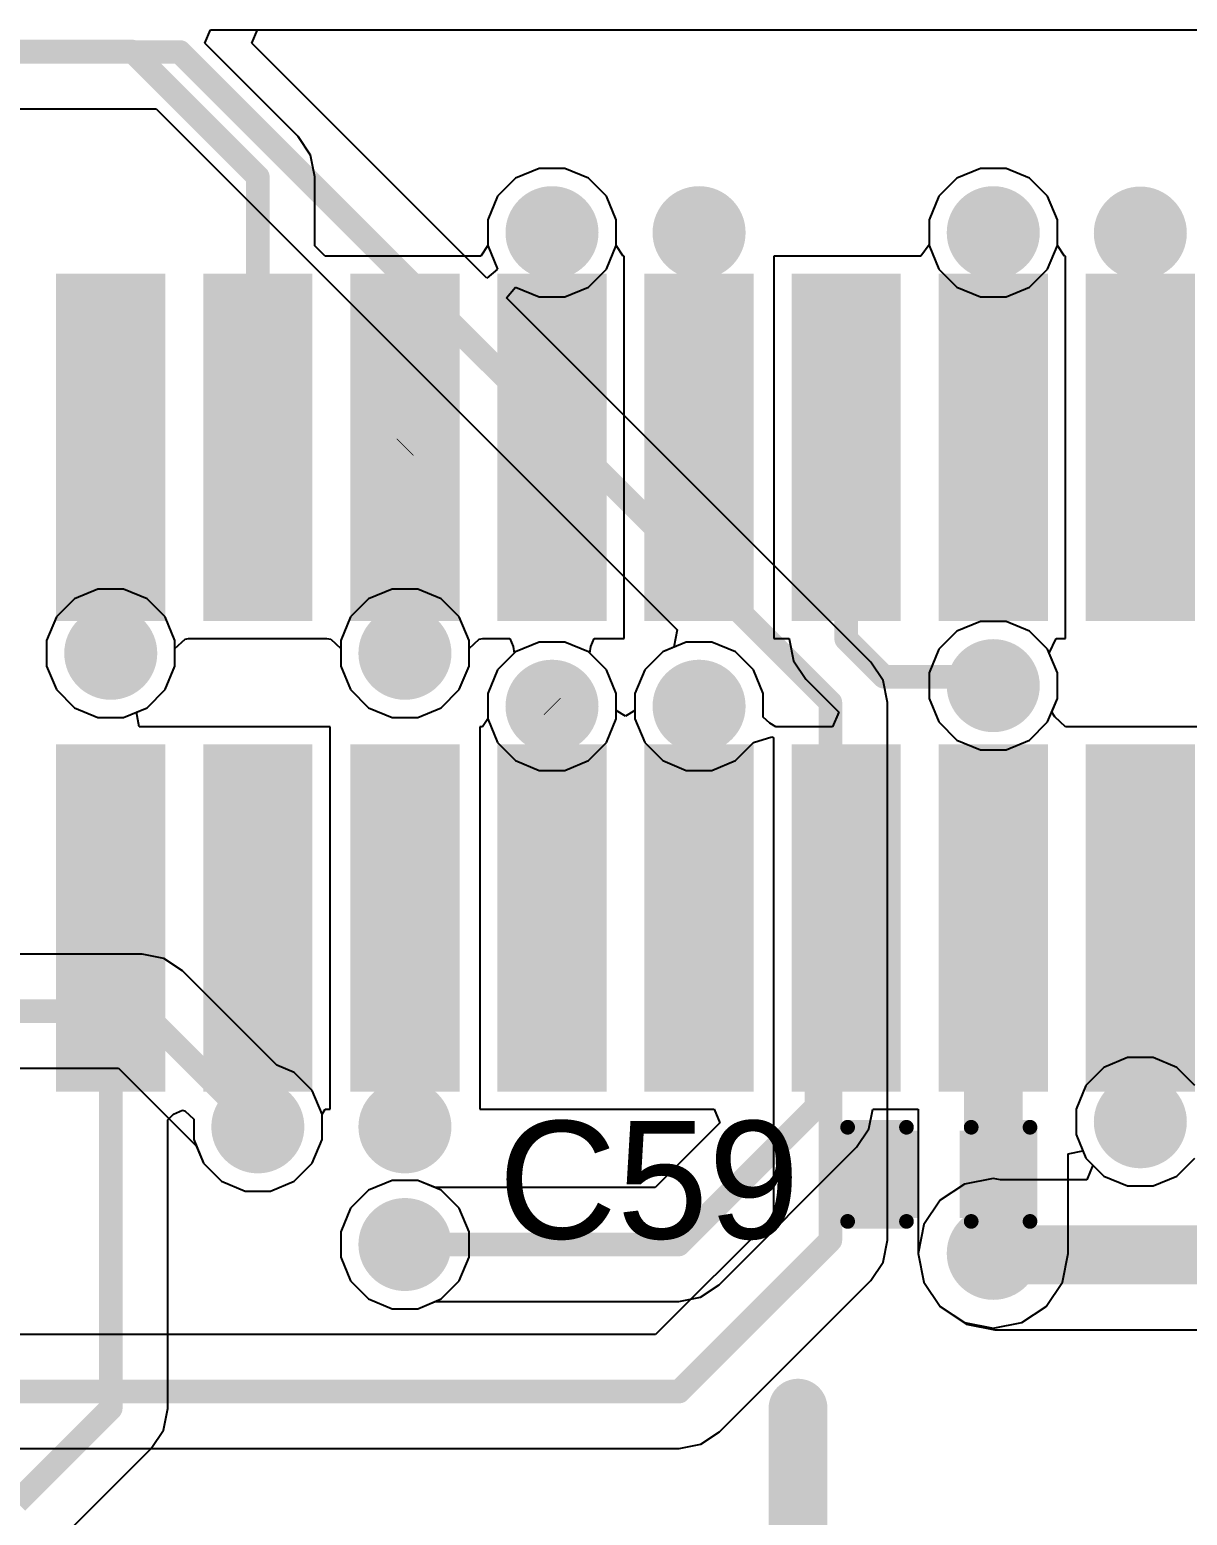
# Model space of a CAD drawing. Header units: millimetres. Extents: x 0 to 172, y 0 to 138.
# Drawn here: x 134.28 to 144.27, y 104.88 to 117.7 of the extents above; entities that cross this region are included whole.
import ezdxf

# ---------------------------------------------------------------- set-up
doc = ezdxf.new("R2010")
doc.units = ezdxf.units.MM
for name, color, linetype in [('BottomLayer', 5, 'Continuous'), ('BottomSolder', 6, 'Continuous'), ('TopLayer', 1, 'Continuous'), ('TopOverlay', 2, 'Continuous'), ('TopPaste', 8, 'Continuous'), ('TopSolder', 216, 'Continuous'), ('ViaHoleLayer', 16, 'Continuous')]:
    doc.layers.add(name, color=color, linetype=linetype)
doc.styles.add('Arial', font='', dxfattribs={"height": 0.2})
doc.styles.get('Arial').set_extended_font_data('Arial')

# ---------------------------------------------------------------- blocks, each defined once
blk = doc.blocks.new('ESHF_118_01_L_D_SM_TR_256')
at = {"layer": 'TopLayer'}
for points in [[(-0.2649994699999997, 3.43000076), (-0.2649994700000002, 0.635), (-1.00500053, 0.635), (-1.00500053, 3.43000076)], [(1.00500053, 3.43000076), (1.00500053, 0.635), (0.2649994699999997, 0.635), (0.2649994700000002, 3.43000076)], [(2.27500053, 3.43000076), (2.27500053, 0.635), (1.53499947, 0.635), (1.53499947, 3.43000076)], [(3.54500053, 3.43000076), (3.54500053, 0.635), (2.80499947, 0.635), (2.80499947, 3.43000076)], [(4.81500053, 3.43000076), (4.81500053, 0.635), (4.07499947, 0.635), (4.07499947, 3.43000076)], [(6.085000529999999, 3.43000076), (6.085000529999999, 0.635), (5.34499947, 0.635), (5.34499947, 3.43000076)], [(7.355000529999999, 3.43000076), (7.355000529999999, 0.635), (6.61499947, 0.635), (6.61499947, 3.43000076)], [(8.62500053, 3.43000076), (8.62500053, 0.635), (7.884999469999999, 0.635), (7.884999469999999, 3.43000076)], [(-0.2649994699999997, -0.635), (-0.2649994700000002, -3.43000076), (-1.00500053, -3.43000076), (-1.00500053, -0.635)], [(1.00500053, -0.635), (1.00500053, -3.43000076), (0.2649994699999997, -3.43000076), (0.2649994700000002, -0.635)], [(2.27500053, -0.635), (2.27500053, -3.43000076), (1.53499947, -3.43000076), (1.53499947, -0.635)], [(3.54500053, -0.635), (3.54500053, -3.43000076), (2.80499947, -3.43000076), (2.80499947, -0.635)], [(4.81500053, -0.635), (4.81500053, -3.43000076), (4.07499947, -3.43000076), (4.07499947, -0.635)], [(6.085000529999999, -0.635), (6.085000529999999, -3.43000076), (5.34499947, -3.43000076), (5.34499947, -0.635)], [(7.355000529999999, -0.635), (7.355000529999999, -3.43000076), (6.61499947, -3.43000076), (6.61499947, -0.635)], [(8.62500053, -0.635), (8.62500053, -3.43000076), (7.884999469999999, -3.43000076), (7.884999469999999, -0.635)]]:
    blk.add_hatch(color=1, dxfattribs=at).paths.add_polyline_path(points)
at = {"layer": 'TopPaste'}
for points in [[(-0.2649994699999997, 3.43000076), (-0.2649994700000002, 0.635), (-1.00500053, 0.635), (-1.00500053, 3.43000076)], [(1.00500053, 3.43000076), (1.00500053, 0.635), (0.2649994699999997, 0.635), (0.2649994700000002, 3.43000076)], [(2.27500053, 3.43000076), (2.27500053, 0.635), (1.53499947, 0.635), (1.53499947, 3.43000076)], [(3.54500053, 3.43000076), (3.54500053, 0.635), (2.80499947, 0.635), (2.80499947, 3.43000076)], [(4.81500053, 3.43000076), (4.81500053, 0.635), (4.07499947, 0.635), (4.07499947, 3.43000076)], [(6.085000529999999, 3.43000076), (6.085000529999999, 0.635), (5.34499947, 0.635), (5.34499947, 3.43000076)], [(7.355000529999999, 3.43000076), (7.355000529999999, 0.635), (6.61499947, 0.635), (6.61499947, 3.43000076)], [(8.62500053, 3.43000076), (8.62500053, 0.635), (7.884999469999999, 0.635), (7.884999469999999, 3.43000076)], [(-0.2649994699999997, -0.635), (-0.2649994700000002, -3.43000076), (-1.00500053, -3.43000076), (-1.00500053, -0.635)], [(1.00500053, -0.635), (1.00500053, -3.43000076), (0.2649994699999997, -3.43000076), (0.2649994700000002, -0.635)], [(2.27500053, -0.635), (2.27500053, -3.43000076), (1.53499947, -3.43000076), (1.53499947, -0.635)], [(3.54500053, -0.635), (3.54500053, -3.43000076), (2.80499947, -3.43000076), (2.80499947, -0.635)], [(4.81500053, -0.635), (4.81500053, -3.43000076), (4.07499947, -3.43000076), (4.07499947, -0.635)], [(6.085000529999999, -0.635), (6.085000529999999, -3.43000076), (5.34499947, -3.43000076), (5.34499947, -0.635)], [(7.355000529999999, -0.635), (7.355000529999999, -3.43000076), (6.61499947, -3.43000076), (6.61499947, -0.635)], [(8.62500053, -0.635), (8.62500053, -3.43000076), (7.884999469999999, -3.43000076), (7.884999469999999, -0.635)]]:
    blk.add_hatch(color=8, dxfattribs=at).paths.add_polyline_path(points)
at = {"layer": 'TopSolder'}
for points in [[(-0.1633994699999997, 3.53160076), (-0.1633994700000003, 0.5334), (-1.10660053, 0.5334), (-1.10660053, 3.53160076)], [(1.10660053, 3.53160076), (1.10660053, 0.5334), (0.1633994699999997, 0.5334), (0.1633994700000003, 3.53160076)], [(2.37660053, 3.53160076), (2.376600529999999, 0.5334), (1.43339947, 0.5334), (1.43339947, 3.53160076)], [(3.64660053, 3.53160076), (3.64660053, 0.5334), (2.70339947, 0.5334), (2.70339947, 3.53160076)], [(4.916600529999999, 3.53160076), (4.916600529999999, 0.5334), (3.973399469999999, 0.5334), (3.973399469999999, 3.53160076)], [(6.18660053, 3.53160076), (6.18660053, 0.5334), (5.24339947, 0.5334), (5.24339947, 3.53160076)], [(7.456600529999999, 3.53160076), (7.456600529999999, 0.5334), (6.51339947, 0.5334), (6.51339947, 3.53160076)], [(8.726600529999999, 3.53160076), (8.726600529999999, 0.5334), (7.783399469999999, 0.5334), (7.783399469999999, 3.53160076)], [(-0.1633994699999997, -0.5334), (-0.1633994700000003, -3.53160076), (-1.10660053, -3.53160076), (-1.10660053, -0.5334)], [(1.10660053, -0.5334), (1.10660053, -3.53160076), (0.1633994699999997, -3.53160076), (0.1633994700000003, -0.5334)], [(2.37660053, -0.5334), (2.376600529999999, -3.53160076), (1.43339947, -3.53160076), (1.43339947, -0.5334)], [(3.64660053, -0.5334), (3.64660053, -3.53160076), (2.70339947, -3.53160076), (2.70339947, -0.5334)], [(4.916600529999999, -0.5334), (4.916600529999999, -3.53160076), (3.973399469999999, -3.53160076), (3.973399469999999, -0.5334)], [(6.18660053, -0.5334), (6.18660053, -3.53160076), (5.24339947, -3.53160076), (5.24339947, -0.5334)], [(7.456600529999999, -0.5334), (7.456600529999999, -3.53160076), (6.51339947, -3.53160076), (6.51339947, -0.5334)], [(8.726600529999999, -0.5334), (8.726600529999999, -3.53160076), (7.783399469999999, -3.53160076), (7.783399469999999, -0.5334)]]:
    blk.add_hatch(color=216, dxfattribs=at).paths.add_polyline_path(points)
blk = doc.blocks.new('C___0402_372')
at = {"layer": 'TopLayer'}
for points in [[(-0.6985, -0.3175), (-0.6985, 0.3175), (-0.2412999999999999, 0.3175), (-0.2413, -0.3175)], [(0.2412999999999999, -0.3175), (0.2413, 0.3175), (0.6985, 0.3175), (0.6985, -0.3175)]]:
    blk.add_hatch(color=1, dxfattribs=at).paths.add_polyline_path(points)
at = {"layer": 'TopPaste'}
for points in [[(-0.6985, -0.3175), (-0.6985, 0.3175), (-0.2412999999999999, 0.3175), (-0.2413, -0.3175)], [(0.2412999999999999, -0.3175), (0.2413, 0.3175), (0.6985, 0.3175), (0.6985, -0.3175)]]:
    blk.add_hatch(color=8, dxfattribs=at).paths.add_polyline_path(points)
at = {"layer": 'TopSolder'}
for points in [[(-0.7584998799999999, -0.37749988), (-0.7584998799999999, 0.37749988), (-0.18130012, 0.37749988), (-0.18130012, -0.37749988)], [(0.18130012, -0.37749988), (0.18130012, 0.37749988), (0.7584998799999999, 0.37749988), (0.7584998799999999, -0.37749988)]]:
    blk.add_hatch(color=216, dxfattribs=at).paths.add_polyline_path(points)
at = {"layer": 'TopOverlay', "const_width": 0.127}
for points in [[(-0.7874, 0.4064), (-0.2794, 0.4064)], [(-0.7874, -0.4064), (-0.7874, 0.4064)], [(0.2794, 0.4064), (0.7874, 0.4064)], [(0.7874, -0.4064), (0.7874, 0.4064)], [(-0.7874, -0.4064), (-0.2794, -0.4064)], [(0.2794, -0.4064), (0.7874, -0.4064)]]:
    blk.add_lwpolyline(points, dxfattribs=at)
at = {"layer": 'TopOverlay', "const_width": 0.0635}
for points in [[(-0.8191499999999999, 0.4064, 1), (-0.7556499999999999, 0.4064, 1)], [(-0.8191499999999999, 0.4064, 1), (-0.7556499999999999, 0.4064, 1)], [(-0.31115, 0.4064, 1), (-0.24765, 0.4064, 1)], [(0.24765, 0.4064, 1), (0.31115, 0.4064, 1)], [(0.7556499999999999, 0.4064, 1), (0.8191499999999999, 0.4064, 1)], [(0.7556499999999999, 0.4064, 1), (0.8191499999999999, 0.4064, 1)], [(-0.8191499999999999, -0.4064, 1), (-0.7556499999999999, -0.4064, 1)], [(-0.8191499999999999, -0.4064, 1), (-0.7556499999999999, -0.4064, 1)], [(-0.31115, -0.4064, 1), (-0.24765, -0.4064, 1)], [(0.24765, -0.4064, 1), (0.31115, -0.4064, 1)], [(0.7556499999999999, -0.4064, 1), (0.8191499999999999, -0.4064, 1)], [(0.7556499999999999, -0.4064, 1), (0.8191499999999999, -0.4064, 1)]]:
    blk.add_lwpolyline(points, format="xyb", close=True, dxfattribs=at)

msp = doc.modelspace()

# ---------------------------------------------------------------- hatches: boundary and pattern name
at = {"layer": 'BottomLayer'}
h = msp.add_hatch(color=5, dxfattribs=at)
edge = h.paths.add_edge_path()
edge.add_arc((138.7856, 115.951), 0.2999994, 0, 360)
h = msp.add_hatch(color=5, dxfattribs=at)
edge = h.paths.add_edge_path()
edge.add_arc((140.0556, 115.951), 0.2999994, 0, 360)
h = msp.add_hatch(color=5, dxfattribs=at)
edge = h.paths.add_edge_path()
edge.add_arc((142.5956, 115.951), 0.2999994, 0, 360)
h = msp.add_hatch(color=5, dxfattribs=at)
edge = h.paths.add_edge_path()
edge.add_arc((143.8656, 115.947444), 0.2999994, 0, 360)
h = msp.add_hatch(color=5, dxfattribs=at)
edge = h.paths.add_edge_path()
edge.add_arc((134.9756, 112.3188), 0.2999994, 0, 360)
h = msp.add_hatch(color=5, dxfattribs=at)
edge = h.paths.add_edge_path()
edge.add_arc((137.5156, 112.3188), 0.2999994, 0, 360)
h = msp.add_hatch(color=5, dxfattribs=at)
edge = h.paths.add_edge_path()
edge.add_arc((142.5956, 112.0394), 0.2999994, 0, 360)
h = msp.add_hatch(color=5, dxfattribs=at)
edge = h.paths.add_edge_path()
edge.add_arc((138.7856, 111.8616), 0.2999994, 0, 360)
h = msp.add_hatch(color=5, dxfattribs=at)
edge = h.paths.add_edge_path()
edge.add_arc((140.0556, 111.8616), 0.2999994, 0, 360)
h = msp.add_hatch(color=5, dxfattribs=at)
edge = h.paths.add_edge_path()
edge.add_arc((136.2456, 108.2294), 0.2999994, 0, 360)
h = msp.add_hatch(color=5, dxfattribs=at)
edge = h.paths.add_edge_path()
edge.add_arc((137.5156, 108.2294), 0.2999994, 0, 360)
h = msp.add_hatch(color=5, dxfattribs=at)
edge = h.paths.add_edge_path()
edge.add_arc((143.8656, 108.27332168), 0.2999994, 0, 360)
h = msp.add_hatch(color=5, dxfattribs=at)
edge = h.paths.add_edge_path()
edge.add_arc((137.5156, 107.2134), 0.2999994, 0, 360)
h = msp.add_hatch(color=5, dxfattribs=at)
edge = h.paths.add_edge_path()
edge.add_arc((142.5956, 107.1372), 0.2999994, 0, 360)
at = {"layer": 'BottomSolder'}
h = msp.add_hatch(color=6, dxfattribs=at)
edge = h.paths.add_edge_path()
edge.add_arc((138.7856, 115.951), 0.4015993999999999, 0, 360)
h = msp.add_hatch(color=6, dxfattribs=at)
edge = h.paths.add_edge_path()
edge.add_arc((140.0556, 115.951), 0.4015993999999999, 0, 360)
h = msp.add_hatch(color=6, dxfattribs=at)
edge = h.paths.add_edge_path()
edge.add_arc((142.5956, 115.951), 0.4015993999999999, 0, 360)
h = msp.add_hatch(color=6, dxfattribs=at)
edge = h.paths.add_edge_path()
edge.add_arc((143.8656, 115.947444), 0.4015993999999999, 0, 360)
h = msp.add_hatch(color=6, dxfattribs=at)
edge = h.paths.add_edge_path()
edge.add_arc((134.9756, 112.3188), 0.4015993999999999, 0, 360)
h = msp.add_hatch(color=6, dxfattribs=at)
edge = h.paths.add_edge_path()
edge.add_arc((137.5156, 112.3188), 0.4015993999999999, 0, 360)
h = msp.add_hatch(color=6, dxfattribs=at)
edge = h.paths.add_edge_path()
edge.add_arc((142.5956, 112.0394), 0.4015993999999999, 0, 360)
h = msp.add_hatch(color=6, dxfattribs=at)
edge = h.paths.add_edge_path()
edge.add_arc((138.7856, 111.8616), 0.4015993999999999, 0, 360)
h = msp.add_hatch(color=6, dxfattribs=at)
edge = h.paths.add_edge_path()
edge.add_arc((140.0556, 111.8616), 0.4015993999999999, 0, 360)
h = msp.add_hatch(color=6, dxfattribs=at)
edge = h.paths.add_edge_path()
edge.add_arc((143.8656, 108.27332168), 0.4015993999999999, 0, 360)
h = msp.add_hatch(color=6, dxfattribs=at)
edge = h.paths.add_edge_path()
edge.add_arc((136.2456, 108.2294), 0.4015993999999999, 0, 360)
h = msp.add_hatch(color=6, dxfattribs=at)
edge = h.paths.add_edge_path()
edge.add_arc((137.5156, 108.2294), 0.4015993999999999, 0, 360)
h = msp.add_hatch(color=6, dxfattribs=at)
edge = h.paths.add_edge_path()
edge.add_arc((137.5156, 107.2134), 0.4015993999999999, 0, 360)
h = msp.add_hatch(color=6, dxfattribs=at)
edge = h.paths.add_edge_path()
edge.add_arc((142.5956, 107.1372), 0.4015993999999999, 0, 360)
at = {"layer": 'TopLayer'}
h = msp.add_hatch(color=1, dxfattribs=at)
edge = h.paths.add_edge_path()
edge.add_arc((138.7856, 115.951), 0.2999994, 0, 360)
h = msp.add_hatch(color=1, dxfattribs=at)
edge = h.paths.add_edge_path()
edge.add_arc((140.0556, 115.951), 0.2999994, 0, 360)
h = msp.add_hatch(color=1, dxfattribs=at)
edge = h.paths.add_edge_path()
edge.add_arc((142.5956, 115.951), 0.2999994, 0, 360)
h = msp.add_hatch(color=1, dxfattribs=at)
edge = h.paths.add_edge_path()
edge.add_arc((143.8656, 115.947444), 0.2999994, 0, 360)
msp.add_hatch(color=1, dxfattribs=at).paths.add_polyline_path([(140.9591542, 113.919), (141.6991578, 113.919), (141.6991578, 114.276632), (140.9591542, 114.276632)])
h = msp.add_hatch(color=1, dxfattribs=at)
edge = h.paths.add_edge_path()
edge.add_arc((134.9756, 112.3188), 0.2999994, 0, 360)
h = msp.add_hatch(color=1, dxfattribs=at)
edge = h.paths.add_edge_path()
edge.add_arc((137.5156, 112.3188), 0.2999994, 0, 360)
h = msp.add_hatch(color=1, dxfattribs=at)
edge = h.paths.add_edge_path()
edge.add_arc((142.5956, 112.0394), 0.2999994, 0, 360)
h = msp.add_hatch(color=1, dxfattribs=at)
edge = h.paths.add_edge_path()
edge.add_arc((138.7856, 111.8616), 0.2999994, 0, 360)
h = msp.add_hatch(color=1, dxfattribs=at)
edge = h.paths.add_edge_path()
edge.add_arc((140.0556, 111.8616), 0.2999994, 0, 360)
h = msp.add_hatch(color=1, dxfattribs=at)
edge = h.paths.add_edge_path()
edge.add_arc((136.2456, 108.2294), 0.2999994, 0, 360)
h = msp.add_hatch(color=1, dxfattribs=at)
edge = h.paths.add_edge_path()
edge.add_arc((137.5156, 108.2294), 0.2999994, 0, 360)
h = msp.add_hatch(color=1, dxfattribs=at)
edge = h.paths.add_edge_path()
edge.add_arc((143.8656, 108.27332168), 0.2999994, 0, 360)
h = msp.add_hatch(color=1, dxfattribs=at)
edge = h.paths.add_edge_path()
edge.add_arc((137.5156, 107.2134), 0.2999994, 0, 360)
h = msp.add_hatch(color=1, dxfattribs=at)
edge = h.paths.add_edge_path()
edge.add_arc((142.5956, 107.1372), 0.2999994, 0, 360)
at = {"layer": 'TopSolder'}
h = msp.add_hatch(color=216, dxfattribs=at)
edge = h.paths.add_edge_path()
edge.add_arc((138.7856, 115.951), 0.4015993999999999, 0, 360)
h = msp.add_hatch(color=216, dxfattribs=at)
edge = h.paths.add_edge_path()
edge.add_arc((140.0556, 115.951), 0.4015993999999999, 0, 360)
h = msp.add_hatch(color=216, dxfattribs=at)
edge = h.paths.add_edge_path()
edge.add_arc((142.5956, 115.951), 0.4015993999999999, 0, 360)
h = msp.add_hatch(color=216, dxfattribs=at)
edge = h.paths.add_edge_path()
edge.add_arc((143.8656, 115.947444), 0.4015993999999999, 0, 360)
h = msp.add_hatch(color=216, dxfattribs=at)
edge = h.paths.add_edge_path()
edge.add_arc((134.9756, 112.3188), 0.4015993999999999, 0, 360)
h = msp.add_hatch(color=216, dxfattribs=at)
edge = h.paths.add_edge_path()
edge.add_arc((137.5156, 112.3188), 0.4015993999999999, 0, 360)
h = msp.add_hatch(color=216, dxfattribs=at)
edge = h.paths.add_edge_path()
edge.add_arc((142.5956, 112.0394), 0.4015993999999999, 0, 360)
h = msp.add_hatch(color=216, dxfattribs=at)
edge = h.paths.add_edge_path()
edge.add_arc((138.7856, 111.8616), 0.4015993999999999, 0, 360)
h = msp.add_hatch(color=216, dxfattribs=at)
edge = h.paths.add_edge_path()
edge.add_arc((140.0556, 111.8616), 0.4015993999999999, 0, 360)
h = msp.add_hatch(color=216, dxfattribs=at)
edge = h.paths.add_edge_path()
edge.add_arc((143.8656, 108.27332168), 0.4015993999999999, 0, 360)
h = msp.add_hatch(color=216, dxfattribs=at)
edge = h.paths.add_edge_path()
edge.add_arc((136.2456, 108.2294), 0.4015993999999999, 0, 360)
h = msp.add_hatch(color=216, dxfattribs=at)
edge = h.paths.add_edge_path()
edge.add_arc((137.5156, 108.2294), 0.4015993999999999, 0, 360)
h = msp.add_hatch(color=216, dxfattribs=at)
edge = h.paths.add_edge_path()
edge.add_arc((137.5156, 107.2134), 0.4015993999999999, 0, 360)
h = msp.add_hatch(color=216, dxfattribs=at)
edge = h.paths.add_edge_path()
edge.add_arc((142.5956, 107.1372), 0.4015993999999999, 0, 360)
at = {"layer": 'ViaHoleLayer'}
h = msp.add_hatch(color=16, dxfattribs=at)
edge = h.paths.add_edge_path()
edge.add_arc((138.7856, 115.951), 0.1499997, 0, 360)
h = msp.add_hatch(color=16, dxfattribs=at)
edge = h.paths.add_edge_path()
edge.add_arc((140.0556, 115.951), 0.1499997, 0, 360)
h = msp.add_hatch(color=16, dxfattribs=at)
edge = h.paths.add_edge_path()
edge.add_arc((142.5956, 115.951), 0.1499997, 0, 360)
h = msp.add_hatch(color=16, dxfattribs=at)
edge = h.paths.add_edge_path()
edge.add_arc((143.8656, 115.947444), 0.1499997, 0, 360)
h = msp.add_hatch(color=16, dxfattribs=at)
edge = h.paths.add_edge_path()
edge.add_arc((134.9756, 112.3188), 0.1499997, 0, 360)
h = msp.add_hatch(color=16, dxfattribs=at)
edge = h.paths.add_edge_path()
edge.add_arc((137.5156, 112.3188), 0.1499997, 0, 360)
h = msp.add_hatch(color=16, dxfattribs=at)
edge = h.paths.add_edge_path()
edge.add_arc((142.5956, 112.0394), 0.1499997, 0, 360)
h = msp.add_hatch(color=16, dxfattribs=at)
edge = h.paths.add_edge_path()
edge.add_arc((138.7856, 111.8616), 0.1499997, 0, 360)
h = msp.add_hatch(color=16, dxfattribs=at)
edge = h.paths.add_edge_path()
edge.add_arc((140.0556, 111.8616), 0.1499997, 0, 360)
h = msp.add_hatch(color=16, dxfattribs=at)
edge = h.paths.add_edge_path()
edge.add_arc((143.8656, 108.27332168), 0.1499997, 0, 360)
h = msp.add_hatch(color=16, dxfattribs=at)
edge = h.paths.add_edge_path()
edge.add_arc((136.2456, 108.2294), 0.1499997, 0, 360)
h = msp.add_hatch(color=16, dxfattribs=at)
edge = h.paths.add_edge_path()
edge.add_arc((137.5156, 108.2294), 0.1499997, 0, 360)
h = msp.add_hatch(color=16, dxfattribs=at)
edge = h.paths.add_edge_path()
edge.add_arc((137.5156, 107.2134), 0.1499997, 0, 360)
h = msp.add_hatch(color=16, dxfattribs=at)
edge = h.paths.add_edge_path()
edge.add_arc((142.5956, 107.1372), 0.1499997, 0, 360)

# ---------------------------------------------------------------- linework, layer by layer
at = {"layer": 'BottomLayer'}
for p, q in [((136.19376876, 117.58626724), (136.24237166, 117.7036)), ((136.24237166, 117.7036), (148.8694, 117.7036)), ((138.22153204, 115.55850396), (136.19376876, 117.58626724)), ((132.3050821, 117.01952212), (135.36877676, 117.01952212)), ((135.36877676, 117.01952212), (139.86750284, 112.52079604)), ((138.6754021, 116.5049994), (138.47178554, 116.4206587)), ((138.8957979, 116.5049994), (138.6754021, 116.5049994)), ((139.09941446, 116.4206587), (138.8957979, 116.5049994)), ((142.4854021, 116.5049994), (142.28178554, 116.4206587)), ((142.7057979, 116.5049994), (142.4854021, 116.5049994)), ((142.90941446, 116.4206587), (142.7057979, 116.5049994)), ((138.47178554, 116.4206587), (138.3159413, 116.26481446)), ((139.2552587, 116.26481446), (139.09941446, 116.4206587)), ((142.28178554, 116.4206587), (142.1259413, 116.26481446)), ((143.0652587, 116.26481446), (142.90941446, 116.4206587)), ((138.3159413, 116.26481446), (138.2316006, 116.0611979)), ((139.3395994, 116.0611979), (139.2552587, 116.26481446)), ((142.1259413, 116.26481446), (142.0416006, 116.0611979)), ((143.1495994, 116.0611979), (143.0652587, 116.26481446)), ((138.2316006, 116.0611979), (138.2316006, 115.8408021)), ((139.3395994, 115.8408021), (139.3395994, 116.0611979)), ((142.0416006, 116.0611979), (142.0416006, 115.8408021)), ((143.1495994, 115.8408021), (143.1495994, 116.0611979)), ((138.2316006, 115.8408021), (138.3159413, 115.63718808)), ((139.2552587, 115.63718554), (139.3395994, 115.8408021)), ((142.0416006, 115.8408021), (142.1259413, 115.63718554)), ((143.0652587, 115.63718554), (143.1495994, 115.8408021)), ((138.3159413, 115.63718808), (138.22153204, 115.55850396)), ((139.09941446, 115.4813413), (139.2552587, 115.63718554)), ((142.1259413, 115.63718554), (142.28178554, 115.4813413)), ((142.90941446, 115.4813413), (143.0652587, 115.63718554)), ((138.39310396, 115.38693204), (138.47178808, 115.4813413)), ((138.47178808, 115.4813413), (138.6754021, 115.3970006)), ((138.8957979, 115.3970006), (139.09941446, 115.4813413)), ((142.28178554, 115.4813413), (142.4854021, 115.3970006)), ((142.7057979, 115.3970006), (142.90941446, 115.4813413)), ((141.53750204, 112.24253396), (138.39310396, 115.38693204)), ((138.6754021, 115.3970006), (138.8957979, 115.3970006)), ((142.4854021, 115.3970006), (142.7057979, 115.3970006)), ((134.66178554, 112.7884587), (134.5059413, 112.63261446)), ((134.8654021, 112.8727994), (134.66178554, 112.7884587)), ((135.0857979, 112.8727994), (134.8654021, 112.8727994)), ((135.28941446, 112.7884587), (135.0857979, 112.8727994)), ((135.4452587, 112.63261446), (135.28941446, 112.7884587)), ((137.20178554, 112.7884587), (137.0459413, 112.63261446)), ((137.4054021, 112.8727994), (137.20178554, 112.7884587)), ((137.6257979, 112.8727994), (137.4054021, 112.8727994)), ((137.82941446, 112.7884587), (137.6257979, 112.8727994)), ((137.9852587, 112.63261446), (137.82941446, 112.7884587)), ((134.5059413, 112.63261446), (134.4216006, 112.4289979)), ((135.5295994, 112.4289979), (135.4452587, 112.63261446)), ((137.0459413, 112.63261446), (136.9616006, 112.4289979)), ((138.0695994, 112.4289979), (137.9852587, 112.63261446)), ((139.86750284, 112.52079604), (139.83770356, 112.37098938)), ((142.28178554, 112.5090587), (142.1259413, 112.35321446)), ((142.4854021, 112.5933994), (142.28178554, 112.5090587)), ((142.7057979, 112.5933994), (142.4854021, 112.5933994)), ((142.90941446, 112.5090587), (142.7057979, 112.5933994)), ((143.0652587, 112.35321446), (142.90941446, 112.5090587)), ((134.4216006, 112.4289979), (134.4216006, 112.2086021)), ((135.5295994, 112.2086021), (135.5295994, 112.4289979)), ((136.9616006, 112.4289979), (136.9616006, 112.2086021)), ((138.0695994, 112.2086021), (138.0695994, 112.4289979)), ((138.6754021, 112.4155994), (138.47178554, 112.3312587)), ((138.8957979, 112.4155994), (138.6754021, 112.4155994)), ((139.09941446, 112.3312587), (138.8957979, 112.4155994)), ((138.47178554, 112.3312587), (138.3159413, 112.17541446)), ((139.2552587, 112.17541446), (139.09941446, 112.3312587)), ((139.74178554, 112.3312587), (139.5859413, 112.17541446)), ((139.83770356, 112.37098938), (139.74178554, 112.3312587)), ((142.1259413, 112.35321446), (142.0416006, 112.1495979)), ((143.1495994, 112.1495979), (143.0652587, 112.35321446)), ((134.4216006, 112.2086021), (134.5059413, 112.00498554)), ((135.4452587, 112.00498554), (135.5295994, 112.2086021)), ((136.9616006, 112.2086021), (137.0459413, 112.00498554)), ((137.9852587, 112.00498554), (138.0695994, 112.2086021)), ((138.3159413, 112.17541446), (138.2316006, 111.9717979)), ((139.3395994, 111.9717979), (139.2552587, 112.17541446)), ((139.5859413, 112.17541446), (139.5016006, 111.9717979)), ((141.6441668, 112.08290258), (141.53750204, 112.24253396)), ((142.0416006, 112.1495979), (142.0416006, 111.9292021)), ((143.1495994, 111.9292021), (143.1495994, 112.1495979)), ((134.5059413, 112.00498554), (134.66178554, 111.8491413)), ((135.28941446, 111.8491413), (135.4452587, 112.00498554)), ((137.0459413, 112.00498554), (137.20178554, 111.8491413)), ((137.82941446, 111.8491413), (137.9852587, 112.00498554)), ((141.68162164, 111.89459968), (141.6441668, 112.08290258)), ((138.2316006, 111.9717979), (138.2316006, 111.7514021)), ((139.3395994, 111.7514021), (139.3395994, 111.9717979)), ((139.5016006, 111.9717979), (139.5016006, 111.7514021)), ((141.68162164, 107.24998616), (141.68162164, 111.89459968)), ((142.0416006, 111.9292021), (142.1259413, 111.72558554)), ((143.0652587, 111.72558554), (143.1495994, 111.9292021)), ((134.66178554, 111.8491413), (134.8654021, 111.7648006)), ((134.8654021, 111.7648006), (135.0857979, 111.7648006)), ((135.0857979, 111.7648006), (135.28941446, 111.8491413)), ((137.20178554, 111.8491413), (137.4054021, 111.7648006)), ((137.4054021, 111.7648006), (137.6257979, 111.7648006)), ((137.6257979, 111.7648006), (137.82941446, 111.8491413)), ((138.2316006, 111.7514021), (138.3159413, 111.54778554)), ((139.2552587, 111.54778554), (139.3395994, 111.7514021)), ((139.5016006, 111.7514021), (139.5859413, 111.54778554)), ((142.1259413, 111.72558554), (142.28178554, 111.5697413)), ((142.90941446, 111.5697413), (143.0652587, 111.72558554)), ((138.3159413, 111.54778554), (138.47178554, 111.3919413)), ((139.09941446, 111.3919413), (139.2552587, 111.54778554)), ((139.5859413, 111.54778554), (139.74178554, 111.3919413)), ((140.36941446, 111.3919413), (140.52525616, 111.547783)), ((140.52525616, 111.547783), (140.68232214, 111.59819946)), ((140.68232214, 111.59819946), (140.69751388, 111.59099094)), ((140.69751388, 111.59099094), (140.69751388, 107.45380084)), ((142.28178554, 111.5697413), (142.4854021, 111.4854006)), ((142.4854021, 111.4854006), (142.7057979, 111.4854006)), ((142.7057979, 111.4854006), (142.90941446, 111.5697413)), ((138.47178554, 111.3919413), (138.6754021, 111.3076006)), ((138.8957979, 111.3076006), (139.09941446, 111.3919413)), ((139.74178554, 111.3919413), (139.9454021, 111.3076006)), ((140.1657979, 111.3076006), (140.36941446, 111.3919413)), ((138.6754021, 111.3076006), (138.8957979, 111.3076006)), ((139.9454021, 111.3076006), (140.1657979, 111.3076006)), ((135.24650624, 109.72054764), (131.77310958, 109.72054764)), ((135.4348066, 109.6830928), (135.24650624, 109.72054764)), ((135.59444052, 109.57642804), (135.4348066, 109.6830928)), ((136.40986434, 108.76100422), (135.59444052, 109.57642804)), ((143.7554021, 108.82732108), (143.55178554, 108.74298038)), ((143.9757979, 108.82732108), (143.7554021, 108.82732108)), ((144.17941446, 108.74298038), (143.9757979, 108.82732108)), ((134.16163922, 108.73643988), (135.04269156, 108.73643988)), ((135.04269156, 108.73643988), (135.71399578, 108.06513566)), ((136.55941446, 108.6990587), (136.40986434, 108.76100422)), ((136.7152587, 108.54321446), (136.55941446, 108.6990587)), ((143.55178554, 108.74298038), (143.3959413, 108.58713614)), ((144.3352587, 108.58713614), (144.17941446, 108.74298038)), ((136.7995994, 108.3395979), (136.7152587, 108.54321446)), ((143.3959413, 108.58713614), (143.3116006, 108.38351958)), ((136.7995994, 108.1192021), (136.7995994, 108.3395979)), ((143.3116006, 108.38351958), (143.3116006, 108.16312378)), ((143.3116006, 108.16312378), (143.3959413, 107.95950722)), ((135.71399578, 108.06513566), (135.7759413, 107.91558554)), ((136.7152587, 107.91558554), (136.7995994, 108.1192021)), ((135.7759413, 107.91558554), (135.93178554, 107.7597413)), ((136.55941446, 107.7597413), (136.7152587, 107.91558554)), ((143.3959413, 107.95950722), (143.4565076, 107.89894092)), ((143.4565076, 107.89894092), (143.40390166, 107.77194092)), ((135.93178554, 107.7597413), (136.1354021, 107.6754006)), ((136.3557979, 107.6754006), (136.55941446, 107.7597413)), ((137.4054021, 107.7673994), (137.20178554, 107.6830587)), ((137.6257979, 107.7673994), (137.4054021, 107.7673994)), ((137.82941446, 107.6830587), (137.6257979, 107.7673994)), ((142.5956, 107.78464092), (142.3478357, 107.7353573)), ((142.65944798, 107.77194092), (142.5956, 107.78464092)), ((143.40390166, 107.77194092), (142.65944798, 107.77194092)), ((136.1354021, 107.6754006), (136.3557979, 107.6754006)), ((137.20178554, 107.6830587), (137.0459413, 107.52721446)), ((137.9852587, 107.52721446), (137.82941446, 107.6830587)), ((142.3478357, 107.7353573), (142.1377904, 107.5950096)), ((137.0459413, 107.52721446), (136.9616006, 107.3235979)), ((138.0695994, 107.3235979), (137.9852587, 107.52721446)), ((142.1377904, 107.5950096), (141.9974427, 107.3849643)), ((140.69751388, 107.45380084), (139.67916692, 106.43545388)), ((141.9974427, 107.3849643), (141.94815908, 107.1372)), ((136.9616006, 107.3235979), (136.9616006, 107.1032021)), ((138.0695994, 107.1032021), (138.0695994, 107.3235979)), ((141.6441668, 107.06168326), (141.68162164, 107.24998616)), ((141.94815908, 107.1372), (141.9974427, 106.8894357)), ((136.9616006, 107.1032021), (137.0459413, 106.89958554)), ((137.9852587, 106.89958554), (138.0695994, 107.1032021)), ((141.53750204, 106.90205188), (141.6441668, 107.06168326)), ((137.0459413, 106.89958554), (137.20178554, 106.7437413)), ((137.82941446, 106.7437413), (137.9852587, 106.89958554)), ((140.23091588, 105.59546572), (141.53750204, 106.90205188)), ((141.9974427, 106.8894357), (142.1377904, 106.6793904)), ((137.20178554, 106.7437413), (137.4054021, 106.6594006)), ((137.6257979, 106.6594006), (137.82941446, 106.7437413)), ((137.4054021, 106.6594006), (137.6257979, 106.6594006)), ((142.1377904, 106.6793904), (142.1504904, 106.6666904)), ((142.1504904, 106.6666904), (142.3605357, 106.5263427)), ((142.3605357, 106.5263427), (142.6083, 106.47705908)), ((142.6083, 106.47705908), (144.90674092, 106.47705908)), ((139.67916692, 106.43545388), (133.96890402, 106.43545388)), ((140.07128196, 105.48880096), (140.23091588, 105.59546572)), ((133.96890402, 105.45134612), (139.8829816, 105.45134612)), ((139.8829816, 105.45134612), (140.07128196, 105.48880096))]:
    msp.add_line(p, q, dxfattribs=at)
for points, const_width in [([(11.796776, 117.511576), (135.57259144, 117.511576)], 0.2032), ([(135.57259144, 117.511576), (141.18956776, 111.89459968)], 0.2032), ([(141.18956776, 107.24998616), (141.18956776, 111.89459968)], 0.2032), ([(127.32433768, 109.22849376), (135.24650624, 109.22849376)], 0.2032), ([(135.24650624, 109.22849376), (136.2456, 108.2294)], 0.2032), ([(142.5956, 107.1372), (142.6083, 107.1245)], 0.508), ([(142.6083, 107.1245), (145.7833, 107.1245)], 0.508), ([(139.8829816, 105.9434), (141.18956776, 107.24998616)], 0.2032), ([(133.709156, 105.9434), (139.8829816, 105.9434)], 0.2032)]:
    msp.add_lwpolyline(points, dxfattribs=dict(at, const_width=const_width))
for points, const_width in [([(135.52179144, 117.511576, 1), (135.62339144, 117.511576, 1)], 0.1016), ([(135.52179144, 117.511576, 1), (135.62339144, 117.511576, 1)], 0.1016), ([(141.13876776, 111.89459968, 1), (141.24036776, 111.89459968, 1)], 0.1016), ([(141.13876776, 111.89459968, 1), (141.24036776, 111.89459968, 1)], 0.1016), ([(135.19570624, 109.22849376, 1), (135.29730624, 109.22849376, 1)], 0.1016), ([(135.19570624, 109.22849376, 1), (135.29730624, 109.22849376, 1)], 0.1016), ([(136.1948, 108.2294, 1), (136.2964, 108.2294, 1)], 0.1016), ([(142.4686, 107.1372, 1), (142.7226, 107.1372, 1)], 0.254), ([(142.4813, 107.1245, 1), (142.7353, 107.1245, 1)], 0.254), ([(142.4813, 107.1245, 1), (142.7353, 107.1245, 1)], 0.254), ([(141.13876776, 107.24998616, 1), (141.24036776, 107.24998616, 1)], 0.1016), ([(141.13876776, 107.24998616, 1), (141.24036776, 107.24998616, 1)], 0.1016), ([(139.8321816, 105.9434, 1), (139.9337816, 105.9434, 1)], 0.1016), ([(139.8321816, 105.9434, 1), (139.9337816, 105.9434, 1)], 0.1016)]:
    msp.add_lwpolyline(points, format="xyb", close=True, dxfattribs=dict(at, const_width=const_width))
at = {"layer": 'TopLayer'}
for p, q in [((135.78836698, 117.58626724), (135.83696988, 117.7036)), ((135.83696988, 117.7036), (148.8694, 117.7036)), ((136.59353428, 116.78109994), (135.78836698, 117.58626724)), ((136.70019904, 116.62146856), (136.59353428, 116.78109994)), ((136.73765388, 116.43316566), (136.70019904, 116.62146856)), ((138.6754021, 116.5049994), (138.47178554, 116.4206587)), ((138.8957979, 116.5049994), (138.6754021, 116.5049994)), ((139.09941446, 116.4206587), (138.8957979, 116.5049994)), ((142.4854021, 116.5049994), (142.28178554, 116.4206587)), ((142.7057979, 116.5049994), (142.4854021, 116.5049994)), ((142.90941446, 116.4206587), (142.7057979, 116.5049994)), ((136.73765388, 115.838605), (136.73765388, 116.43316566)), ((138.47178554, 116.4206587), (138.3159413, 116.26481446)), ((139.2552587, 116.26481446), (139.09941446, 116.4206587)), ((142.28178554, 116.4206587), (142.1259413, 116.26481446)), ((143.0652587, 116.26481446), (142.90941446, 116.4206587)), ((138.3159413, 116.26481446), (138.2316006, 116.0611979)), ((139.3395994, 116.0611979), (139.2552587, 116.26481446)), ((142.1259413, 116.26481446), (142.0416006, 116.0611979)), ((143.1495994, 116.0611979), (143.0652587, 116.26481446)), ((138.2316006, 116.0611979), (138.2316006, 115.84080464)), ((139.3395994, 115.84080464), (139.3395994, 116.0611979)), ((142.0416006, 116.0611979), (142.0416006, 115.84681174)), ((143.1495994, 115.84080464), (143.1495994, 116.0611979)), ((138.2316006, 115.84080464), (138.17012752, 115.7488033)), ((139.40107502, 115.74880076), (139.3395994, 115.84080464)), ((142.0416006, 115.84681174), (141.9715982, 115.74880584)), ((143.21107502, 115.74880076), (143.1495994, 115.84080464)), ((136.82745812, 115.7488033), (136.73765388, 115.838605)), ((136.89160074, 115.7488033), (136.82745812, 115.7488033)), ((136.9966018, 115.74880076), (136.89160074, 115.7488033)), ((138.0345982, 115.74880076), (136.9966018, 115.74880076)), ((138.17012752, 115.7488033), (138.0345982, 115.74880076)), ((139.40959926, 115.74880076), (139.40107502, 115.74880076)), ((139.40959926, 112.4458), (139.40959926, 115.74880076)), ((141.84460074, 115.74880076), (140.70160074, 115.74880076)), ((140.70160074, 115.74880076), (140.70160074, 114.2837821)), ((141.94959672, 115.7488033), (141.84460074, 115.74880076)), ((141.9715982, 115.74880584), (141.94959672, 115.74880584)), ((141.94959672, 115.74880584), (141.94959672, 115.7488033)), ((143.21959926, 115.74880076), (143.21107502, 115.74880076)), ((143.21959926, 112.4458), (143.21959926, 115.74880076)), ((140.70160074, 114.2837821), (140.70017834, 114.276632)), ((140.70017834, 114.276632), (140.70017834, 113.919)), ((140.70017834, 113.919), (140.70160074, 113.9118499)), ((140.70160074, 113.9118499), (140.70160074, 112.4458)), ((135.5295994, 112.36130436), (135.6169246, 112.44150232)), ((135.6169246, 112.44150232), (135.64693216, 112.4458)), ((135.64693216, 112.4458), (136.84157544, 112.44579746)), ((136.84157544, 112.44579746), (136.87463608, 112.44117212)), ((136.87463608, 112.44117212), (136.9616006, 112.36130436)), ((138.0695994, 112.36130436), (138.15656392, 112.44117212)), ((138.15656392, 112.44117212), (138.18962456, 112.44579746)), ((138.18962456, 112.44579746), (138.2666018, 112.4458)), ((138.2666018, 112.4458), (138.42039118, 112.4458)), ((138.42039118, 112.4458), (138.4512471, 112.3770295)), ((138.4512471, 112.3770295), (138.45932684, 112.3188)), ((139.11187316, 112.3188), (139.1199529, 112.3770295)), ((139.1199529, 112.3770295), (139.15080882, 112.4458)), ((139.15080882, 112.4458), (139.40959926, 112.4458)), ((139.9454021, 112.4155994), (139.74178554, 112.3312587)), ((140.1657979, 112.4155994), (139.9454021, 112.4155994)), ((140.36941446, 112.3312587), (140.1657979, 112.4155994)), ((140.70160074, 112.4458), (140.83354612, 112.4458)), ((140.83354612, 112.4458), (140.83354612, 112.44244974)), ((140.83354612, 112.44244974), (140.87100096, 112.25414938)), ((143.07951318, 112.31879746), (143.13860882, 112.4458)), ((143.13860882, 112.4458), (143.21959926, 112.4458)), ((135.5295994, 112.2086021), (135.5295994, 112.36130436)), ((136.9616006, 112.36130436), (136.9616006, 112.2086021)), ((138.0695994, 112.2086021), (138.0695994, 112.36130436)), ((138.45932684, 112.3188), (138.3159413, 112.17541446)), ((139.2552587, 112.17541446), (139.11187316, 112.3188)), ((139.74178554, 112.3312587), (139.5859413, 112.17541446)), ((140.5252587, 112.17541446), (140.36941446, 112.3312587)), ((140.87100096, 112.25414938), (140.97766572, 112.09451546)), ((143.1495994, 112.1495979), (143.07951318, 112.31879746)), ((135.4452587, 112.00498554), (135.5295994, 112.2086021)), ((136.9616006, 112.2086021), (137.0459413, 112.00498554)), ((137.9852587, 112.00498554), (138.0695994, 112.2086021)), ((138.3159413, 112.17541446), (138.2316006, 111.9717979)), ((139.3395994, 111.9717979), (139.2552587, 112.17541446)), ((139.5859413, 112.17541446), (139.5016006, 111.9717979)), ((140.6095994, 111.9717979), (140.5252587, 112.17541446)), ((143.1495994, 111.9292021), (143.1495994, 112.1495979)), ((135.28941446, 111.8491413), (135.4452587, 112.00498554)), ((137.0459413, 112.00498554), (137.20178554, 111.8491413)), ((137.82941446, 111.8491413), (137.9852587, 112.00498554)), ((140.97766572, 112.09451546), (141.26138118, 111.8108)), ((138.2316006, 111.9717979), (138.2316006, 111.75140464)), ((139.3395994, 111.82447536), (139.3395994, 111.9717979)), ((139.5016006, 111.9717979), (139.5016006, 111.82447536)), ((140.6095994, 111.76829564), (140.6095994, 111.9717979)), ((143.10055708, 111.81080254), (143.1495994, 111.9292021)), ((135.19685178, 111.8108), (135.28941446, 111.8491413)), ((135.22211462, 111.6838), (135.19685178, 111.8108)), ((137.20178554, 111.8491413), (137.4054021, 111.7648006)), ((137.4054021, 111.7648006), (137.6257979, 111.7648006)), ((137.6257979, 111.7648006), (137.82941446, 111.8491413)), ((138.2316006, 111.75140464), (138.18642924, 111.6838)), ((139.4206, 111.77512062), (139.3395994, 111.82447536)), ((139.5016006, 111.82447536), (139.4206, 111.77512062)), ((140.66575626, 111.71672094), (140.6095994, 111.76829564)), ((141.26138118, 111.8108), (141.20877524, 111.6838)), ((143.12811608, 111.76955548), (143.10055708, 111.81080254)), ((143.21959926, 111.68380508), (143.12811608, 111.76955548)), ((135.4945982, 111.6838), (135.22211462, 111.6838)), ((135.62160074, 111.68380254), (135.4945982, 111.6838)), ((135.7266018, 111.6838), (135.62160074, 111.68380254)), ((136.86959926, 111.6838), (135.7266018, 111.6838)), ((136.86959926, 108.38079924), (136.86959926, 111.6838)), ((138.18642924, 111.6838), (138.16160074, 111.6838)), ((138.16160074, 111.6838), (138.16160074, 108.38079924)), ((140.71906324, 111.6838), (140.66575626, 111.71672094)), ((141.20877524, 111.6838), (140.71906324, 111.6838)), ((143.24160328, 111.68380508), (143.21959926, 111.68380508)), ((143.24160328, 111.6838), (143.24160328, 111.68380508)), ((144.3845982, 111.6838), (143.24160328, 111.6838)), ((135.46765388, 108.290995), (135.51656412, 108.33990524)), ((135.46765388, 105.79869112), (135.46765388, 108.290995)), ((135.51656412, 108.33990524), (135.59465642, 108.37363898)), ((135.59465642, 108.37363898), (135.61527614, 108.36639744)), ((135.61527614, 108.36639744), (135.6916006, 108.2963036)), ((135.6916006, 108.2963036), (135.6916006, 108.1192021)), ((136.7995994, 108.33959536), (136.82713046, 108.38079924)), ((136.7995994, 108.1192021), (136.7995994, 108.33959536)), ((136.82713046, 108.38079924), (136.86959926, 108.38079924)), ((138.16160074, 108.38079924), (139.3045982, 108.38079924)), ((139.3045982, 108.38079924), (139.40959926, 108.3807967)), ((139.40959926, 108.3807967), (139.5366018, 108.38079924)), ((139.5366018, 108.38079924), (140.18548798, 108.38079924)), ((140.18548798, 108.38079924), (140.23409088, 108.26346648)), ((141.5223484, 108.2129535), (141.55573416, 108.38079924)), ((141.55573416, 108.38079924), (141.94815908, 108.38079924)), ((141.94815908, 108.38079924), (141.94815908, 107.1372)), ((140.23409088, 108.26346648), (139.67607828, 107.70545388)), ((141.41568364, 108.05332212), (141.5223484, 108.2129535)), ((135.6916006, 108.1192021), (135.7759413, 107.91558554)), ((136.7152587, 107.91558554), (136.7995994, 108.1192021)), ((140.22782724, 106.86546572), (141.41568364, 108.05332212)), ((143.24304092, 107.99677156), (143.37004092, 108.0220344)), ((143.37004092, 108.0220344), (143.3959413, 107.95950722)), ((135.7759413, 107.91558554), (135.93178554, 107.7597413)), ((136.55941446, 107.7597413), (136.7152587, 107.91558554)), ((143.24304092, 107.1372), (143.24304092, 107.99677156)), ((143.3959413, 107.95950722), (143.55178554, 107.80366298)), ((144.17941446, 107.80366298), (144.3352587, 107.95950722)), ((135.93178554, 107.7597413), (136.1354021, 107.6754006)), ((136.3557979, 107.6754006), (136.55941446, 107.7597413)), ((137.4054021, 107.7673994), (137.20178554, 107.6830587)), ((137.6257979, 107.7673994), (137.4054021, 107.7673994)), ((137.77534802, 107.70545388), (137.6257979, 107.7673994)), ((143.55178554, 107.80366298), (143.7554021, 107.71932228)), ((143.9757979, 107.71932228), (144.17941446, 107.80366298)), ((136.1354021, 107.6754006), (136.3557979, 107.6754006)), ((137.20178554, 107.6830587), (137.0459413, 107.52721446)), ((139.67607828, 107.70545388), (137.77534802, 107.70545388)), ((143.7554021, 107.71932228), (143.9757979, 107.71932228)), ((137.0459413, 107.52721446), (136.9616006, 107.3235979)), ((136.9616006, 107.3235979), (136.9616006, 107.1032021)), ((141.94815908, 107.1372), (141.9974427, 106.8894357)), ((143.1937573, 106.8894357), (143.24304092, 107.1372)), ((136.9616006, 107.1032021), (137.0459413, 106.89958554)), ((137.0459413, 106.89958554), (137.20178554, 106.7437413)), ((140.06819332, 106.75880096), (140.22782724, 106.86546572)), ((141.9974427, 106.8894357), (142.1377904, 106.6793904)), ((143.0534096, 106.6793904), (143.1937573, 106.8894357)), ((137.20178554, 106.7437413), (137.4054021, 106.6594006)), ((139.87989296, 106.72134612), (140.06819332, 106.75880096)), ((137.4054021, 106.6594006), (137.6257979, 106.6594006)), ((137.6257979, 106.6594006), (137.77534802, 106.72134612)), ((137.77534802, 106.72134612), (139.87989296, 106.72134612)), ((142.1377904, 106.6793904), (142.3478357, 106.5390427)), ((142.8433643, 106.5390427), (143.0534096, 106.6793904)), ((142.3478357, 106.5390427), (142.5956, 106.48975908)), ((142.5956, 106.48975908), (142.8433643, 106.5390427)), ((135.43019904, 105.61039076), (135.46765388, 105.79869112)), ((135.32353428, 105.45075684), (135.43019904, 105.61039076)), ((134.51267484, 104.6398974), (135.32353428, 105.45075684))]:
    msp.add_line(p, q, dxfattribs=at)
for points, const_width in [([(120.2455304, 117.5150304), (135.16373526, 117.5150304)], 0.2032), ([(135.16373526, 117.5150304), (136.2456, 116.43316566)], 0.2032), ([(136.2456, 114.09730038), (136.2456, 116.43316566)], 0.2032), ([(140.0556, 114.10085638), (140.0556, 115.951)], 0.3809999999999999), ([(143.8656, 114.10085638), (143.8656, 115.947444)], 0.3809999999999999), ([(138.7856, 114.10085638), (138.7856, 115.951)], 0.2032), ([(142.5956, 114.10085638), (142.5956, 115.951)], 0.2032), ([(134.9756, 114.09018838), (134.979156, 114.09374438)], 0.508), ([(134.9756, 112.3188), (134.9756, 114.09018838)], 0.2032), ([(137.5156, 114.09730038), (137.519156, 114.10085638)], 0.2032), ([(137.5156, 112.3188), (137.5156, 114.09018838)], 0.2032), ([(141.3256, 112.44244974), (141.3256, 114.09730038)], 0.2032), ([(141.3256, 112.44244974), (141.6527266, 112.11532314)], 0.2032), ([(141.6527266, 112.11532314), (142.51967686, 112.11532314)], 0.2032), ([(142.51967686, 112.11532314), (142.5956, 112.0394)], 0.2032), ([(138.7856, 111.8616), (138.789156, 111.858044)], 0.2032), ([(138.789156, 110.03229962), (138.789156, 111.858044)], 0.2032), ([(140.0556, 110.03229962), (140.0556, 111.8616)], 0.2032), ([(137.5156, 108.2294), (137.5156, 110.03229962)], 0.508), ([(142.5956, 107.819444), (142.5956, 110.03229962)], 0.508), ([(134.9756, 105.79869112), (134.9756, 110.03229962)], 0.2032), ([(136.2456, 108.2294), (136.2456, 110.03229962)], 0.2032), ([(141.06774936, 109.77444898), (141.3256, 110.03229962)], 0.2032), ([(143.8656, 108.27332168), (143.8656, 110.03229962)], 0.2032), ([(141.06774936, 108.4012564), (141.06774936, 109.77444898)], 0.2032), ([(139.87989296, 107.2134), (141.06774936, 108.4012564)], 0.2032), ([(142.5956, 107.1372), (142.5956, 107.819444)], 0.508), ([(137.5156, 107.2134), (139.87989296, 107.2134)], 0.2032), ([(140.91000012, 101.86020014), (140.91000012, 105.80019988)], 0.508), ([(134.16474056, 104.98783168), (134.9756, 105.79869112)], 0.2032)]:
    msp.add_lwpolyline(points, dxfattribs=dict(at, const_width=const_width))
for points, const_width in [([(135.11293526, 117.5150304, 1), (135.21453526, 117.5150304, 1)], 0.1016), ([(135.11293526, 117.5150304, 1), (135.21453526, 117.5150304, 1)], 0.1016), ([(136.1948, 116.43316566, 1), (136.2964, 116.43316566, 1)], 0.1016), ([(136.1948, 116.43316566, 1), (136.2964, 116.43316566, 1)], 0.1016), ([(139.96035, 115.951, 1), (140.15085, 115.951, 1)], 0.1905), ([(143.77035, 115.947444, 1), (143.96085, 115.947444, 1)], 0.1905), ([(138.7348, 115.951, 1), (138.8364, 115.951, 1)], 0.1016), ([(142.5448, 115.951, 1), (142.6464, 115.951, 1)], 0.1016), ([(134.8486, 114.09018838, 1), (135.1026, 114.09018838, 1)], 0.254), ([(134.852156, 114.09374438, 1), (135.106156, 114.09374438, 1)], 0.254), ([(134.9248, 114.09018838, 1), (135.0264, 114.09018838, 1)], 0.1016), ([(136.1948, 114.09730038, 1), (136.2964, 114.09730038, 1)], 0.1016), ([(137.4648, 114.09730038, 1), (137.5664, 114.09730038, 1)], 0.1016), ([(137.4648, 114.09018838, 1), (137.5664, 114.09018838, 1)], 0.1016), ([(137.468356, 114.10085638, 1), (137.569956, 114.10085638, 1)], 0.1016), ([(138.7348, 114.10085638, 1), (138.8364, 114.10085638, 1)], 0.1016), ([(139.96035, 114.10085638, 1), (140.15085, 114.10085638, 1)], 0.1905), ([(141.2748, 114.09730038, 1), (141.3764, 114.09730038, 1)], 0.1016), ([(142.5448, 114.10085638, 1), (142.6464, 114.10085638, 1)], 0.1016), ([(143.77035, 114.10085638, 1), (143.96085, 114.10085638, 1)], 0.1905), ([(141.2748, 112.44244974, 1), (141.3764, 112.44244974, 1)], 0.1016), ([(141.2748, 112.44244974, 1), (141.3764, 112.44244974, 1)], 0.1016), ([(134.9248, 112.3188, 1), (135.0264, 112.3188, 1)], 0.1016), ([(137.4648, 112.3188, 1), (137.5664, 112.3188, 1)], 0.1016), ([(141.6019266, 112.11532314, 1), (141.7035266, 112.11532314, 1)], 0.1016), ([(141.6019266, 112.11532314, 1), (141.7035266, 112.11532314, 1)], 0.1016), ([(142.46887686, 112.11532314, 1), (142.57047686, 112.11532314, 1)], 0.1016), ([(142.46887686, 112.11532314, 1), (142.57047686, 112.11532314, 1)], 0.1016), ([(142.5448, 112.0394, 1), (142.6464, 112.0394, 1)], 0.1016), ([(138.7348, 111.8616, 1), (138.8364, 111.8616, 1)], 0.1016), ([(138.738356, 111.858044, 1), (138.839956, 111.858044, 1)], 0.1016), ([(138.738356, 111.858044, 1), (138.839956, 111.858044, 1)], 0.1016), ([(140.0048, 111.8616, 1), (140.1064, 111.8616, 1)], 0.1016), ([(137.3886, 110.03229962, 1), (137.6426, 110.03229962, 1)], 0.254), ([(142.4686, 110.03229962, 1), (142.7226, 110.03229962, 1)], 0.254), ([(134.9248, 110.03229962, 1), (135.0264, 110.03229962, 1)], 0.1016), ([(136.1948, 110.03229962, 1), (136.2964, 110.03229962, 1)], 0.1016), ([(138.738356, 110.03229962, 1), (138.839956, 110.03229962, 1)], 0.1016), ([(140.0048, 110.03229962, 1), (140.1064, 110.03229962, 1)], 0.1016), ([(141.2748, 110.03229962, 1), (141.3764, 110.03229962, 1)], 0.1016), ([(143.8148, 110.03229962, 1), (143.9164, 110.03229962, 1)], 0.1016), ([(141.01694936, 109.77444898, 1), (141.11854936, 109.77444898, 1)], 0.1016), ([(141.01694936, 109.77444898, 1), (141.11854936, 109.77444898, 1)], 0.1016), ([(137.3886, 108.2294, 1), (137.6426, 108.2294, 1)], 0.254), ([(141.01694936, 108.4012564, 1), (141.11854936, 108.4012564, 1)], 0.1016), ([(141.01694936, 108.4012564, 1), (141.11854936, 108.4012564, 1)], 0.1016), ([(136.1948, 108.2294, 1), (136.2964, 108.2294, 1)], 0.1016), ([(143.8148, 108.27332168, 1), (143.9164, 108.27332168, 1)], 0.1016), ([(142.4686, 107.819444, 1), (142.7226, 107.819444, 1)], 0.254), ([(142.4686, 107.819444, 1), (142.7226, 107.819444, 1)], 0.254), ([(142.4686, 107.1372, 1), (142.7226, 107.1372, 1)], 0.254), ([(137.4648, 107.2134, 1), (137.5664, 107.2134, 1)], 0.1016), ([(139.82909296, 107.2134, 1), (139.93069296, 107.2134, 1)], 0.1016), ([(139.82909296, 107.2134, 1), (139.93069296, 107.2134, 1)], 0.1016), ([(140.78300012, 105.80019988, 1), (141.03700012, 105.80019988, 1)], 0.254), ([(134.9248, 105.79869112, 1), (135.0264, 105.79869112, 1)], 0.1016), ([(134.9248, 105.79869112, 1), (135.0264, 105.79869112, 1)], 0.1016)]:
    msp.add_lwpolyline(points, format="xyb", close=True, dxfattribs=dict(at, const_width=const_width))

# ---------------------------------------------------------------- block references
for name, p in [('ESHF_118_01_L_D_SM_TR_256', (135.6106, 112.0648)), ('C___0402_372', (142.1257, 107.819444))]:
    msp.add_blockref(name, p)

# ---------------------------------------------------------------- texts
at = {"layer": 'TopOverlay', "style": 'Arial'}
msp.add_text('C59', height=1.016, dxfattribs=at).set_placement((138.32037106, 107.2643651))

doc.saveas('drawing.dxf')
